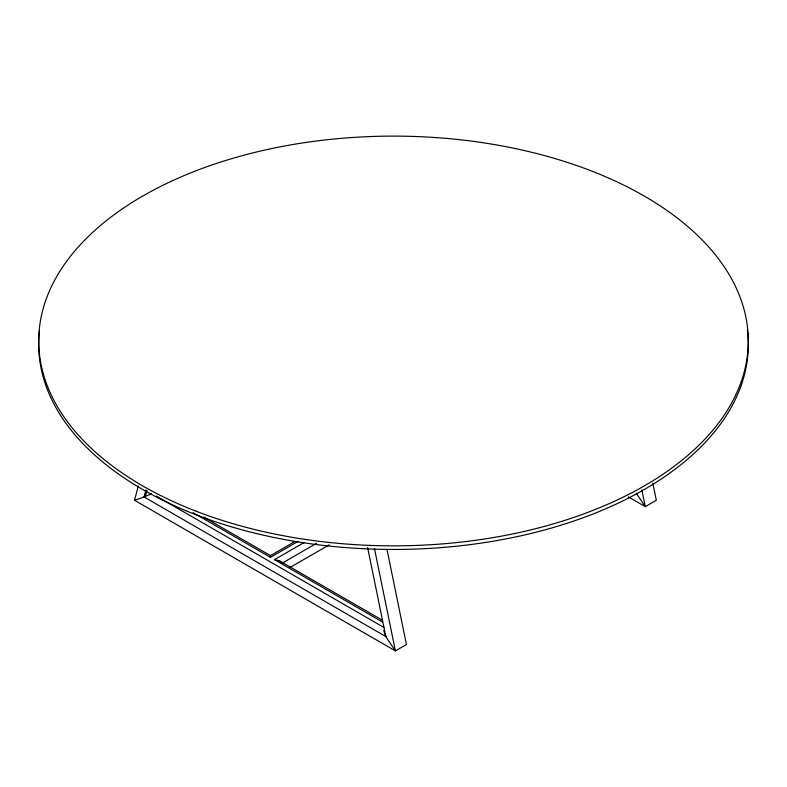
<?xml version="1.0" encoding="UTF-8"?>
<svg xmlns="http://www.w3.org/2000/svg" width="787" height="787" viewBox="0 0 787 787"><rect width="100%" height="100%" fill="white"/><g stroke="black" fill="none" stroke-linecap="round" stroke-linejoin="round"><path stroke-width="1.18" d="M386.968 549.365L406.436 644.523L395.399 650.898L134.488 500.266L138.296 486.071M145.959 489.898L144.06 496.961L385.827 636.545L367.627 547.614M151.498 493.843L144.06 496.961L144.67 496.764L146.254 490.862M146.913 490.616L145.329 496.538L144.67 496.764M203.774 517.108L270.462 555.612L294.869 541.515M193.1 512.662L270.462 557.334L298.135 541.358M382.571 622.055L274.476 559.646L304.284 542.44M282.563 562.951L316.531 543.345M289.99 567.496L329.271 544.82M134.488 500.266L144.188 497.03M274.476 559.646L279.444 560.797L382.128 620.077M628.331 496.853L645.271 506.631L656.309 500.266L652.866 483.395M156.249 496.026L383.849 627.426M279.444 560.797L281.441 563.049M636.221 493.174L645.271 506.631L641.818 489.77M385.709 636.476L395.399 650.898L374.455 548.519M385.827 636.545L383.692 630.613M270.462 555.612L270.462 557.334M747.384 329.901A354.789 204.866 0 0 1 394.602 549.454A354.789 204.866 0 0 1 39.468 331.219M196.396 511.324A354.789 204.866 0 0 0 747.532 354.337A354.789 204.866 0 0 0 236.572 157.243A354.789 204.866 0 0 0 196.396 511.324"/></g></svg>
